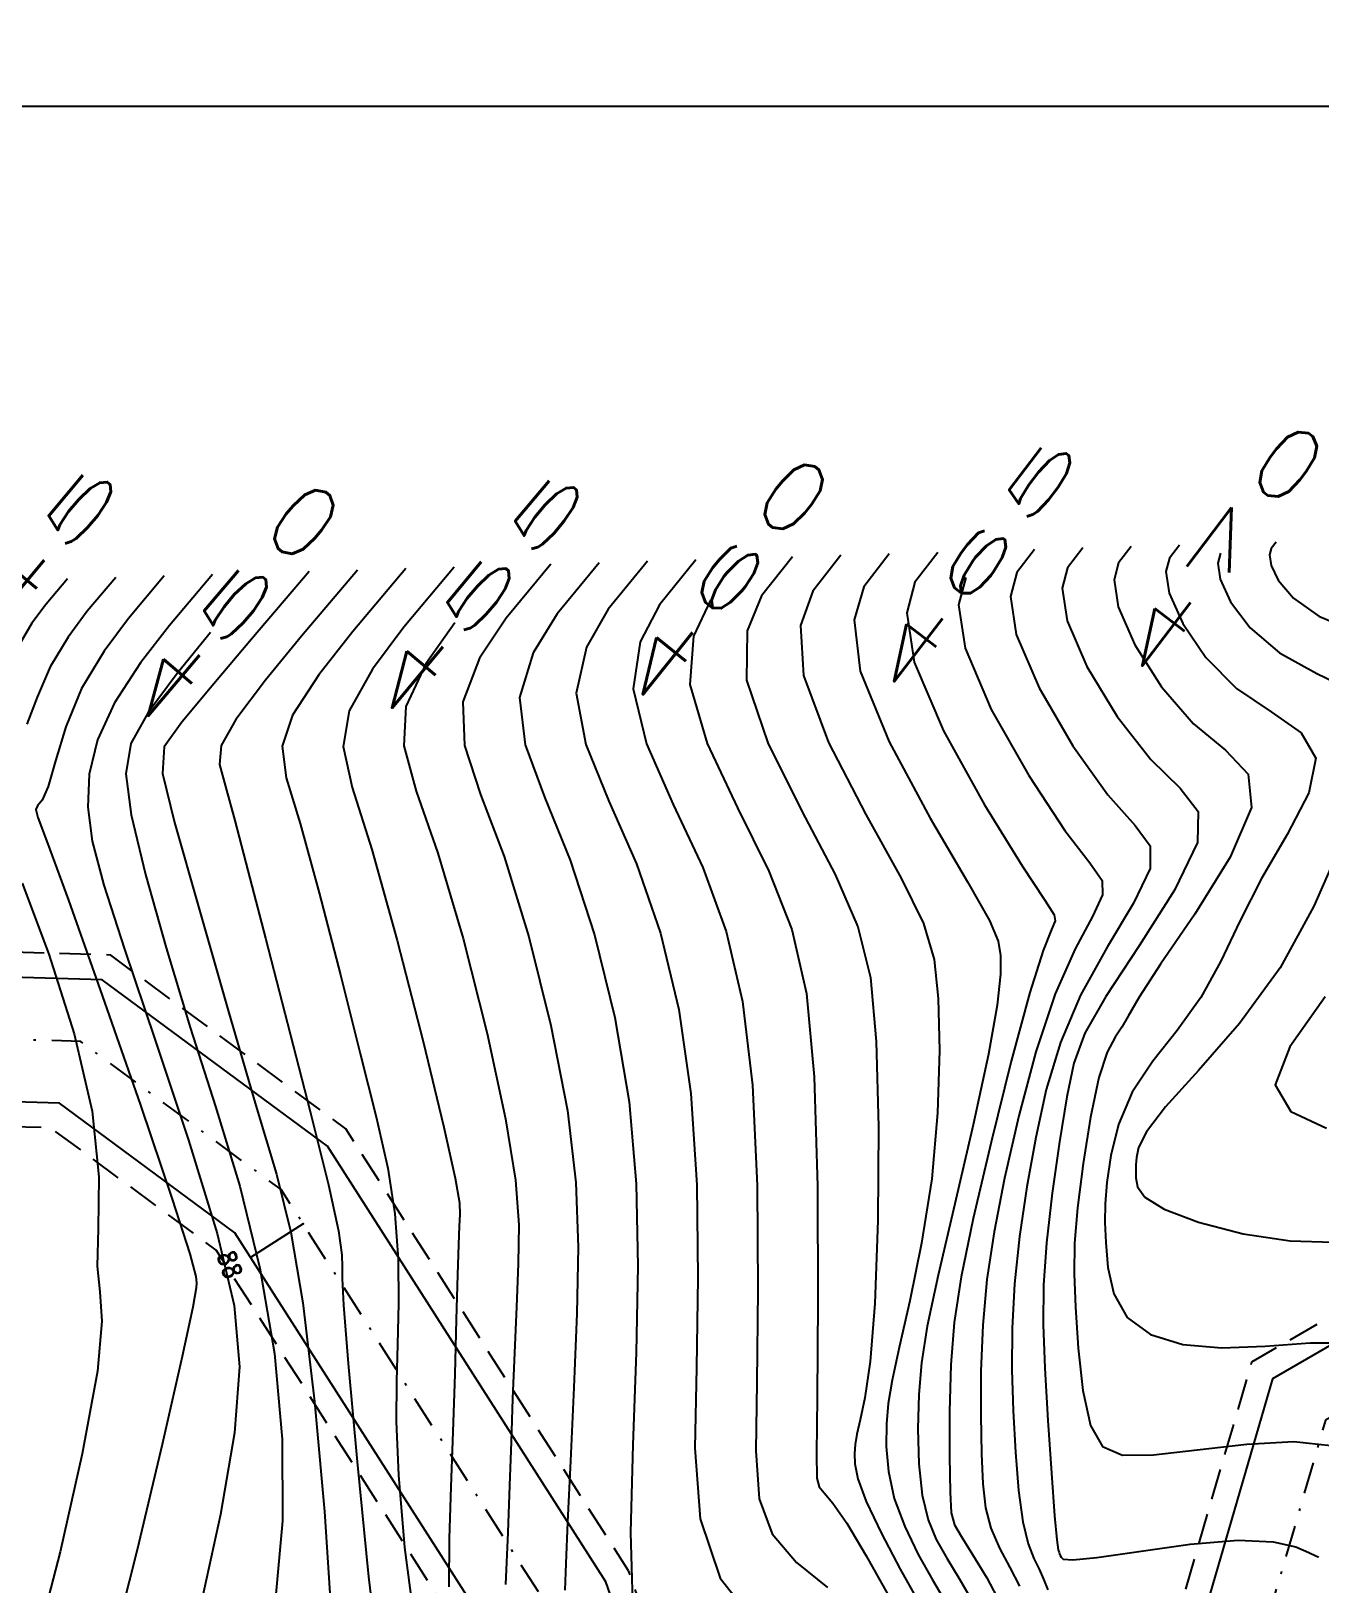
# Model space of a CAD drawing. Header units: millimetres. Extents: x 276147 to 291056, y 9594849 to 9609891.
# Drawn here: x 281569.4 to 281621.1, y 9596109.1 to 9596171.4 of the extents above; entities that cross this region are included whole.
import ezdxf
from ezdxf.enums import TextEntityAlignment as Align

# ---------------------------------------------------------------- set-up
doc = ezdxf.new("R2010")
doc.units = ezdxf.units.MM
doc.header["$LTSCALE"] = 10
for name, pattern in [('CONTINUO', [0]), ('DASHDOTX2', [50.8, 25.4, -12.7, 0, -12.7]), ('HIDDEN', [0.375, 0.25, -0.125])]:
    doc.linetypes.add(name, pattern=pattern)
for name, color, linetype in [('Curvas mestras', 30, 'Continuous'), ('Curvas simples', 9, 'Continuous'), ('Curvas texto', 2, 'Continuous'), ('TG', 7, 'CONTINUO'), ('Top_malha_coord', 8, 'Continuous')]:
    doc.layers.add(name, color=color, linetype=linetype)
doc.styles.add('ROMAND', font='romand', dxfattribs={"height": 0.2})
doc.styles.add('SIMPLEX', font='simplex', dxfattribs={"height": 0.2})

msp = doc.modelspace()

# ---------------------------------------------------------------- linework, layer by layer
at = {"color": 8, "linetype": 'HIDDEN', "ltscale": 0.5, "elevation": 160.1796621240507, "flags": 128}
for points in [[(281705.3257447103, 9596186.097807938), (281671.0420966857, 9596148.442213606), (281618.3708522619, 9596117.96751722), (281612.1522653525, 9596096.604426004), (281614.0101236665, 9596087.174232556), (281610.8053393826, 9596082.23393807), (281604.9222878393, 9596084.156284798), (281599.9496397175, 9596090.860116001), (281593.3803922225, 9596109.605399935), (281582.0417510347, 9596127.327627068), (281572.6046193693, 9596134.304534238), (281559.9765863478, 9596134.674678959), (281544.3286989689, 9596118.564739116), (281540.658778394, 9596097.818736246), (281537.5093358072, 9596080.228775298), (281520.4284557049, 9596075.011032958), (281502.0332003358, 9596069.391784875), (281494.509547525, 9596070.404022079), (281490.7256996009, 9596076.43605404), (281493.2584685785, 9596098.132715838), (281480.0995632795, 9596101.385524807), (281449.2964902226, 9596100.548274204), (281430.0223790895, 9596096.12669182), (281411.9683109509, 9596097.93913607), (281407.5724122446, 9596102.453821631), (281411.4039140878, 9596110.665556196), (281403.1008950184, 9596132.470582576), (281380.8081796909, 9596137.376344452), (281359.9408718039, 9596130.859888002), (281347.0544783977, 9596114.790196389), (281314.7314768742, 9596091.261051774), (281302.0196165714, 9596075.766356803), (281286.4640279276, 9596063.849675173), (281278.3709921193, 9596057.649837077), (281271.9708323478, 9596051.505744739), (281253.7808607005, 9596050.73446907), (281235.6029599643, 9596054.86117104), (281221.8458024181, 9596066.889702521), (281218.7834329222, 9596074.38328282), (281220.4968017068, 9596082.605134564), (281229.7359844254, 9596099.331536198), (281236.8484486804, 9596107.608992774), (281236.979980318, 9596119.127903767), (281235.6370826386, 9596129.28381643), (281234.0505352953, 9596141.282374846), (281212.8134960154, 9596149.146566434), (281092.4168111571, 9596154.564297132), (281072.9977757005, 9596155.438134354), (281065.8047075431, 9596158.14915656), (281063.8059635049, 9596165.040728634), (281066.3762022938, 9596173.094204625), (281071.6566353667, 9596181.153613526), (281081.5611500744, 9596198.655863922), (281101.2580152763, 9596233.462159524), (281110.9768763188, 9596250.636341654), (281122.9105798664, 9596265.854385952), (281139.2392582729, 9596279.071111804), (281144.5124366145, 9596320.34150084), (281144.6678345738, 9596400.540929634), (281142.6738615293, 9596440.915119793), (281132.673374487, 9596479.71147487), (281130.7173237967, 9596498.969147392), (281132.9373055062, 9596519.560689582), (281123.2639871383, 9596537.496452231), (281115.0194181657, 9596617.069980796), (281104.5392557544, 9596635.017106473), (281094.1622148029, 9596652.131000444), (281062.9990502925, 9596703.525525687), (281028.0758804538, 9596751.42602632), (281004.8557222936, 9596889.161327347), (280985.2271627478, 9596924.87591348), (280973.6552831217, 9596941.402191738), (280950.7410745324, 9596974.150890775), (280928.3153482458, 9597006.224941807), (280925.6195852169, 9597024.964569218), (280925.2975179172, 9597044.877213322), (280917.2359068681, 9597124.57081029), (280911.1712139401, 9597184.52373918), (280889.6831715604, 9597262.502901934), (280877.7477164246, 9597278.852490822), (280862.055065255, 9597314.685484517), (280856.3541850812, 9597353.476188295), (280854.639876525, 9597373.434056284), (280854.116042565, 9597382.033457942), (280871.520011573, 9597404.084292108), (280905.668337576, 9597426.436078487), (280910.5490067642, 9597446.52226166), (280951.9025449565, 9597502.510226574), (280957.1189760176, 9597513.160656158), (280912.2559968092, 9597626.929295046), (280886.4466186127, 9597649.84623889), (280803.0956212914, 9597671.772893883), (280795.5081167346, 9597683.569792682), (280779.3586608997, 9597708.67864036)], [(281710.5178374354, 9596181.402838333), (281675.4873313782, 9596142.926929222), (281624.307053171, 9596113.31488082), (281619.3497790786, 9596096.28485452), (281621.4263888606, 9596085.744313402), (281613.7482014651, 9596073.908101201), (281600.6285639192, 9596078.195075762), (281593.6947889923, 9596087.542782567), (281587.0441809219, 9596106.520228112), (281576.8415557245, 9596122.466869175), (281570.2070225818, 9596127.371804645), (281562.8511565771, 9596127.587415023), (281550.8473176515, 9596115.229125477), (281547.550488274, 9596096.592201235), (281543.6457749243, 9596074.783975355), (281522.4734780471, 9596068.316416942), (281502.6155564374, 9596062.250364274), (281490.3236323596, 9596063.904127834), (281483.4874242715, 9596074.802088458), (281485.5904618715, 9596092.817507926), (281479.3410703855, 9596094.362323103), (281450.1828653127, 9596093.569781242), (281430.4670404004, 9596089.0468674), (281408.7319094135, 9596091.228852794), (281399.1852311144, 9596101.033503352), (281403.8083725086, 9596110.941892164), (281397.904403359, 9596126.446638325), (281381.1197991235, 9596130.14027862), (281364.0658912837, 9596124.81467321), (281351.9303354857, 9596109.681297015), (281319.5752295485, 9596086.128782371), (281306.9185099731, 9596070.701299338), (281290.7209629054, 9596058.29283213), (281282.937430859, 9596052.330095816), (281274.9102619792, 9596044.624090252), (281253.1431036982, 9596043.701137766), (281232.327572161, 9596048.426628146), (281215.9921594214, 9596062.709449701), (281211.4940514419, 9596073.71626432), (281213.8592733805, 9596085.066129155), (281223.9570691917, 9596103.346943974), (281229.8780090109, 9596110.237709327), (281229.9747168267, 9596118.706916755), (281228.6974866962, 9596128.366206406), (281227.6639062291, 9596136.182850303), (281211.4073002868, 9596142.202760234), (281092.1021365739, 9596147.57137357), (281071.5708639357, 9596148.495260356), (281060.0576341382, 9596152.834524348), (281056.4892279477, 9596165.13821506), (281059.9978339799, 9596176.131930728), (281065.6766406024, 9596184.799368419), (281075.468991096, 9596202.103413628), (281095.1658562979, 9596236.909709232), (281105.1438604567, 9596254.541822702), (281117.8909552532, 9596270.797116162), (281132.6517374361, 9596282.744758626), (281137.513299567, 9596320.793644417), (281137.6674998371, 9596400.374957068), (281135.7175383865, 9596439.857995542), (281125.76273324, 9596478.477130141), (281123.6791015143, 9596498.990861015), (281125.744705554, 9596518.150466044), (281116.4442590884, 9596535.394869061), (281108.2124486681, 9596614.84525679), (281098.5236189183, 9596631.437236797), (281088.1766027751, 9596648.501613624), (281057.1675960032, 9596699.64190077), (281021.4475676514, 9596748.635369822), (280998.1501936199, 9596886.828693196), (280979.2754088979, 9596921.171769831), (280967.9212277801, 9596937.38714387), (280945.0056382589, 9596970.137815801), (280921.6238898133, 9597003.579202123), (280918.6276817167, 9597024.407376846), (280918.3032270725, 9597044.46762471), (280910.2714493166, 9597123.86630265), (280904.2661006415, 9597183.232579943), (280883.2747300601, 9597259.409342542), (280871.6426774854, 9597275.343320373), (280855.2660766902, 9597312.738061812), (280849.3979144628, 9597352.667008877), (280847.6581155221, 9597372.921634253), (280846.9665996198, 9597384.273748573), (280866.7319753881, 9597409.316485843), (280899.5195873695, 9597430.777616875), (280904.0800883559, 9597449.546161648), (280945.8950794268, 9597506.15888102), (280949.4739875075, 9597513.465966662), (280906.3575799417, 9597622.805450775), (280883.0489782383, 9597643.501877958), (280798.6812780778, 9597665.69599096), (280789.6207265427, 9597679.783153443), (280773.4712707121, 9597704.892001115)]]:
    msp.add_lwpolyline(points, dxfattribs=at)
at = {"linetype": 'Continuous'}
msp.add_point((281580.3206587191, 9596123.523368131, 160.1796621240507), dxfattribs=at)
msp.add_point((281580.3206587191, 9596123.523368131, 160.1796621240507), dxfattribs=at)
at = {"layer": 'Curvas mestras', "linetype": 'CONTINUO'}
for points in [[(281617.1228261319, 9596150.425009063, 15.22281263411017), (281617.0174966365, 9596150.023923138, 15.23384142542233), (281617.1117753809, 9596149.382489353, 15.25675299586467), (281617.530598757, 9596148.474348972, 15.29491901214666), (281618.315905287, 9596147.432508534, 15.34482285674628), (281619.4888847765, 9596146.429816151, 15.40122584838858), (281620.9964442911, 9596145.59437258, 15.4588645049694), (281622.4883639623, 9596144.875301123, 15.51237583146167)], [(281606.9108036248, 9596149.45690214, 10.04585404022097), (281606.6232424964, 9596148.361895813, 10.07596377554316), (281606.8806324977, 9596146.610713739, 10.13851476714217), (281607.9320893142, 9596144.159514977, 10.2399442767815), (281609.4322404928, 9596141.512010524, 10.35681340363547), (281610.8870873003, 9596139.3087989, 10.45821413709518), (281611.8900515948, 9596138.003567597, 10.52111817270958), (281612.3842296236, 9596137.302363155, 10.55401577023758), (281612.4001352283, 9596136.724321133, 10.57327683494398), (281611.9909589029, 9596135.856248856, 10.59350894615957), (281611.3005877557, 9596134.555644786, 10.62227004740589), (281610.4955875516, 9596132.74768116, 10.6653557308924), (281609.7205047597, 9596130.425250035, 10.72590048125448), (281609.0318196638, 9596127.852122689, 10.79639457355688), (281608.4639932549, 9596125.359790236, 10.86666717552319), (281608.0424988685, 9596123.197413836, 10.929064899075), (281607.7568402303, 9596121.284835923, 10.98600371906966), (281607.5875304093, 9596119.45956799, 11.04241702703041), (281607.5134491922, 9596117.611478323, 11.10148975652149), (281607.506944195, 9596115.839852339, 11.15941335444549), (281607.5387327537, 9596114.296333233, 11.21063083716177), (281607.5923802574, 9596113.08663015, 11.25134833422229), (281607.7028503373, 9596112.132724043, 11.28482428685268), (281607.9179606781, 9596111.3106618, 11.31608036996067), (281608.2633144645, 9596110.518330954, 11.34897664116897), (281608.6756708293, 9596109.74096559, 11.38272749210918), (281609.0695773991, 9596108.985637449, 11.41538585487029)], [(281596.6687847519, 9596148.537835393, 4.866686320604884), (281595.9890204509, 9596147.092194965, 4.900413016355316), (281595.8395978137, 9596145.163042113, 4.960629722543274), (281596.5325490093, 9596142.794263393, 5.052161929346369), (281597.7487622999, 9596140.209350348, 5.161280356729065), (281599.011344477, 9596137.67669753, 5.26961706529579), (281599.9367759706, 9596135.329225015, 5.365117803772165), (281600.5150578023, 9596132.757969983, 5.460983105036149), (281600.8295636395, 9596129.41849718, 5.576727103881666), (281600.960647355, 9596125.0335737, 5.723047398295876), (281600.9765556663, 9596120.39477722, 5.87537484072115), (281600.942510493, 9596116.560886785, 6.000323678457391), (281600.9176215589, 9596114.312862081, 6.073489291218294), (281600.9365397635, 9596113.320373327, 6.106391779586886), (281601.0278038046, 9596112.975270355, 6.119532409039977), (281601.2240859567, 9596112.735028027, 6.131344963654101), (281601.5745988007, 9596112.319623223, 6.151993356095375), (281602.1326914959, 9596111.514657862, 6.18957407769949), (281602.9126745408, 9596110.205210276, 6.248140244078485), (281603.7727297811, 9596108.674256507, 6.315572252762166)], [(281586.413910583, 9596147.639787015, -0.3134281989445924), (281585.251956019, 9596145.990635036, -0.2827119450925863), (281584.4514670713, 9596144.28284334, -0.2428182251428268), (281584.361137048, 9596142.693117986, -0.1925379732533372), (281584.8653653666, 9596140.88576438, -0.123191375427723), (281585.732481219, 9596138.396988256, -0.02423088144544749), (281586.7402692133, 9596134.96803997, 0.1083617827712828), (281587.70432861, 9596131.160345377, 0.2524877447608844), (281588.4497130833, 9596127.740374964, 0.3795188360704742), (281588.8508622934, 9596125.26877219, 0.4685629599003107), (281588.9797588236, 9596123.482863447, 0.529672581094502), (281588.9577672404, 9596121.914147114, 0.5806361884201579), (281588.8887805002, 9596120.193752699, 0.63562675359168), (281588.8067991334, 9596118.351340268, 0.6943548621816547), (281588.7283500574, 9596116.51619902, 0.7529156080304915), (281588.664623733, 9596114.772904, 0.8087621954360031), (281588.6054717797, 9596113.027164608, 0.8647807062111497), (281588.5354103501, 9596111.139971074, 0.9252155166791738), (281588.4452338287, 9596109.053375805, 0.9917807141641788)], [(281576.6092805074, 9596147.24960031, -5.501146758990615), (281575.2715433125, 9596145.604814192, -5.474102156495519), (281574.1034036515, 9596144.037655817, -5.446196897097593), (281573.4125209582, 9596142.79752131, -5.419427583660337), (281573.2090157043, 9596141.577465612, -5.38353281953863), (281573.4286261111, 9596139.931455817, -5.32518657607983), (281574.0002325411, 9596137.540414765, -5.235360681803712), (281574.8252819058, 9596134.593084164, -5.122218302244107), (281575.7983642543, 9596131.405160442, -4.998220406673198), (281576.8155658509, 9596128.22539628, -4.873604259130332), (281577.7789448056, 9596125.034762304, -4.749712333400112), (281578.5920534477, 9596121.747287398, -4.625663503390086), (281579.1708075359, 9596118.320164638, -4.501742906137594), (281579.4805655425, 9596114.883248841, -4.382901116824002), (281579.4990513757, 9596111.60956203, -4.275255031676835), (281579.2325176032, 9596108.66629441, -4.184157773237928)], [(281621.9491534292, 9596138.707184568, 15.70367413721718), (281620.872239018, 9596136.264115749, 15.76211320687759), (281619.5204681166, 9596133.78875975, 15.81609293693649), (281617.8884339681, 9596131.554118859, 15.85655881863528), (281616.2424010787, 9596129.67217713, 15.88518614354282), (281614.9165522718, 9596128.214665044, 15.90633263081278), (281614.1544158334, 9596127.219229525, 15.92365311793716), (281613.8369049052, 9596126.587186266, 15.93799087839179), (281613.7542761044, 9596126.185773393, 15.94948606766729), (281613.7308413842, 9596125.894270418, 15.95856787122057), (281613.7271370991, 9596125.640149346, 15.96682077259499), (281613.7377549525, 9596125.362928556, 15.97611812214339), (281613.7967502769, 9596125.01390187, 15.98873957855128), (281614.09603295, 9596124.591472855, 16.00858977364581), (281614.8669744887, 9596124.105823524, 16.03997950911028), (281616.2518596019, 9596123.584406266, 16.08486536462769), (281618.0366047911, 9596123.123764047, 16.13578631441081), (281619.9180387509, 9596122.837710222, 16.18292709006667), (281621.6546870059, 9596122.78665804, 16.2194607606248)]]:
    msp.add_polyline3d(points, dxfattribs=at)
at = {"layer": 'Curvas simples', "linetype": 'CONTINUO'}
for points in [[(281603.842027682, 9596150.40040584, 7.951858969670411), (281602.8217094551, 9596149.076665219, 7.97475501007608), (281602.4312597116, 9596147.753131723, 8.010287979126161), (281602.6724764582, 9596145.69116078, 8.082698514892002), (281603.8353959854, 9596142.854950434, 8.198981873490595), (281605.4788012608, 9596139.803502131, 8.331963405569297), (281606.9786614316, 9596137.244522894, 8.445925819836305), (281607.8561468798, 9596135.689053947, 8.514511049873875), (281608.2132259492, 9596134.861485226, 8.54879739470519), (281608.2970662272, 9596134.28954486, 8.569222207097084), (281608.2972641614, 9596133.535759067, 8.593926886885583), (281608.1731206701, 9596132.301859481, 8.631868374100549), (281607.8263645341, 9596130.324376829, 8.689707603221507), (281607.2080995963, 9596127.494249472, 8.77003687960999), (281606.4669369332, 9596124.32004225, 8.859174266082363), (281605.8008646799, 9596121.464726629, 8.93936926938801), (281605.3629586195, 9596119.414878696, 8.99775012143391), (281605.1266411444, 9596117.951500034, 9.040959644512895), (281605.0204262933, 9596116.679195847, 9.080519498998484), (281604.9873933423, 9596115.298034897, 9.125115489211993), (281605.0288925524, 9596113.889953157, 9.172089770352159), (281605.1608454244, 9596112.632351149, 9.215948729982784), (281605.3951439167, 9596111.649861354, 9.252847017228817), (281605.7275738203, 9596110.856047004, 9.285532472629313), (281606.1498953915, 9596110.111707272, 9.318401148342303), (281606.6469561061, 9596109.297677245, 9.35505377842091), (281607.1759583735, 9596108.374962619, 9.395909061047405)], [(281605.7816984033, 9596150.459472403, 8.98959766267538), (281604.8683989235, 9596149.263280954, 9.010462310837823), (281604.5443916674, 9596148.029489947, 9.04438825862917), (281604.834403322, 9596146.056358619, 9.114867109371971), (281606.0123874253, 9596143.296548173, 9.228949329673497), (281607.6555073353, 9596140.327911127, 9.3592115024544), (281609.1667276038, 9596137.884595048, 9.46961180391699), (281610.0807243796, 9596136.501797572, 9.5332716984299), (281610.4590151472, 9596135.918902569, 9.559966157513884), (281610.4948269812, 9596135.676341964, 9.568633465477888), (281610.3442742893, 9596135.329482026, 9.57697754112047), (281610.0150278275, 9596134.49343142, 9.597764817156985), (281609.4776456844, 9596132.798233148, 9.642527360326795), (281608.7356032577, 9596130.054413563, 9.717543771406383), (281607.9240321865, 9596126.794436386, 9.808078393255983), (281607.2109824106, 9596123.731246669, 9.89414218822239), (281606.726112571, 9596121.39299062, 9.961031116286506), (281606.4455211068, 9596119.568619087, 10.01518122919109), (281606.3069181464, 9596117.862279082, 10.0683138005875), (281606.2540332029, 9596115.999008924, 10.12830946260101), (281606.2546733265, 9596114.187405292, 10.18768651099847), (281606.2826699385, 9596112.756950175, 10.23512289699607), (281606.3286012622, 9596111.92382495, 10.26334547283798), (281606.4500507169, 9596111.451004494, 10.28127718912182), (281606.7213515228, 9596110.988164049, 10.30188992459765), (281607.1843119309, 9596110.263488568, 10.33492999201147), (281607.7506363668, 9596109.319227772, 10.37724050777939), (281608.2995052837, 9596108.276142059, 10.4224390092746)], [(281609.6610408464, 9596150.577605538, 11.06507506859228), (281608.9532083253, 9596149.650523322, 11.08124576960429), (281608.7020933254, 9596148.694301678, 11.10753929245718), (281608.9268606746, 9596147.165068863, 11.16216240483067), (281609.8517912027, 9596145.022481775, 11.25093922383115), (281611.2089736516, 9596142.69610993, 11.35441530481651), (281612.6074469941, 9596140.73300175, 11.44681650304437), (281613.6993788098, 9596139.505337613, 11.50896464710559), (281614.3094440995, 9596138.685823744, 11.54806538296137), (281614.3054444751, 9596137.7723003, 11.57792022443348), (281613.6376435143, 9596136.383014686, 11.61004038385317), (281612.5861486843, 9596134.617858153, 11.6467752977365), (281611.5135294212, 9596132.697130172, 11.68818406874519), (281610.7054062608, 9596130.796086501, 11.73425719104449), (281610.1396061421, 9596128.909808997, 11.78471073377617), (281609.7170041002, 9596126.98833381, 11.83919216282408), (281609.3588577396, 9596125.003791058, 11.89703410087131), (281609.0679379451, 9596123.016687775, 11.95630942235908), (281608.8673931743, 9596121.109625978, 12.01477602552359), (281608.7719448047, 9596119.340068255, 12.0708464368104), (281608.762589903, 9596117.664920539, 12.12555134346218), (281608.8118974691, 9596116.01595532, 12.1805758449805), (281608.8982395312, 9596114.362671217, 12.23648528647348), (281609.0232102791, 9596112.825496238, 12.2893653795214), (281609.1942109371, 9596111.562588489, 12.33418203113567), (281609.411320469, 9596110.682598824, 12.36737646130817), (281609.6453387555, 9596110.096135007, 12.39129180103507), (281609.8597464123, 9596109.664296556, 12.40974658719239), (281610.0323398696, 9596109.263873547, 12.4263325642419), (281610.1981917709, 9596108.834401371, 12.44373512242197)], [(281611.6007125679, 9596150.636672106, 12.1028137817371), (281610.9956130265, 9596149.844144506, 12.11663749898756), (281610.7809441522, 9596149.026706545, 12.13911484202578), (281610.9730898513, 9596147.719423987, 12.18581006271739), (281611.7714930911, 9596145.885448575, 12.26193417088101), (281612.9857068098, 9596143.88020933, 12.35201720599758), (281614.3278066901, 9596142.1572056, 12.43541883622268), (281615.5087060247, 9596141.007107636, 12.49681112138529), (281616.2346575776, 9596140.069285326, 12.5421149428326), (281616.2107527225, 9596138.820279473, 12.58256359372496), (281615.2843281274, 9596136.909781517, 12.62657178877589), (281613.871708613, 9596134.680071523, 12.67128052792717), (281612.5314712886, 9596132.646578187, 12.71101243919429), (281611.6903087617, 9596131.166922966, 12.74261392097429), (281611.2473926198, 9596129.967495302, 12.77302689399539), (281610.9700159448, 9596128.616877379, 12.81171717026481), (281610.6752166104, 9596126.810168276, 12.8650033026093), (281610.3790346632, 9596124.74854063, 12.92661507291228), (281610.1472559391, 9596122.759683968, 12.98713502378411), (281610.0304404156, 9596121.068657191, 13.04020314981202), (281610.0182356107, 9596119.489988735, 13.09168933259528), (281610.0850621822, 9596117.73557641, 13.1505208854538), (281610.2040988026, 9596115.638711281, 13.22162227149559), (281610.3435712206, 9596113.518268429, 13.29390649244627), (281610.4704611964, 9596111.814515185, 13.35228369236899), (281610.5593264719, 9596110.846865695, 13.38577631416007), (281610.6150066814, 9596110.451304426, 13.39985610984465), (281610.6499154278, 9596110.34295666, 13.40410728686001), (281610.6756208792, 9596110.283319343, 13.40657753471487), (281610.7003224193, 9596110.219356019, 13.40916938879269), (281610.731374985, 9596110.144396897, 13.41224905042648), (281610.8217723727, 9596110.064600702, 13.41667848054519), (281611.2070577737, 9596110.037425185, 13.42530304889399), (281612.1684112326, 9596110.133153617, 13.44146394278832), (281613.8579818766, 9596110.384112213, 13.46715604592788), (281615.9117951874, 9596110.670805037, 13.49898883348541), (281617.8368417361, 9596110.835781109, 13.53222533126566), (281619.2426850585, 9596110.770137262, 13.56259671479665), (281620.1491605741, 9596110.55917063, 13.58770606146166), (281620.6786736777, 9596110.336730177, 13.60562440686365), (281620.9473719773, 9596110.207557922, 13.61525097230648), (281621.0463669273, 9596110.159967093, 13.61879765309595), (281621.0605082073, 9596110.153168973, 13.61930428582451)], [(281613.5403832897, 9596150.695738673, 13.1405524746838), (281613.0380177296, 9596150.037766691, 13.15202919554167), (281612.859794981, 9596149.359112406, 13.17069035893982), (281613.0193180278, 9596148.27377911, 13.20945770034766), (281613.6911949798, 9596146.748415373, 13.27292911793077), (281614.7624389705, 9596145.064309733, 13.34961905438431), (281616.0481663862, 9596143.581409447, 13.42402116940096), (281617.3276792354, 9596142.522107389, 13.48441770187091), (281618.2370440149, 9596141.558581797, 13.53424555113048), (281618.3765158396, 9596140.225455495, 13.5807302886129), (281617.5144949442, 9596138.227081314, 13.62891090099907), (281616.0919540598, 9596135.946740013, 13.67507961314146), (281614.718011028, 9596133.937438365, 13.71334219604938), (281613.8606023671, 9596132.616758531, 13.73940811629606), (281613.4229342615, 9596131.860563353, 13.75540220967699), (281613.1670345661, 9596131.409288095, 13.76505316558499), (281612.8972655433, 9596131.007165877, 13.77281502503638), (281612.5873370607, 9596130.413608326, 13.7860438591193), (281612.2532944019, 9596129.39182796, 13.81282101213895), (281611.915725137, 9596127.80779177, 13.85795185974308), (281611.6133860237, 9596125.938501751, 13.91313734758617), (281611.3895761097, 9596124.163715385, 13.96680241983589), (281611.2760086242, 9596122.751049504, 14.01081417434361), (281611.2580584799, 9596121.519541305, 14.05080897934707), (281611.3095147599, 9596120.176083326, 14.09586548697868), (281611.4150687809, 9596118.534692613, 14.151770848464), (281611.6030067358, 9596116.837866144, 14.21114651716516), (281611.9125190479, 9596115.435224408, 14.26332251812298), (281612.4003919692, 9596114.593545575, 14.30069673629217), (281613.1938160633, 9596114.248235544, 14.3279390172425), (281614.4375827227, 9596114.251857888, 14.35278716721538), (281616.1933635577, 9596114.453378696, 14.38142836632647), (281618.1903560419, 9596114.687370088, 14.413847522726), (281620.074640869, 9596114.784807678, 14.44847894626182), (281621.5585030414, 9596114.630805995, 14.48331183367148)], [(281615.4800550108, 9596150.754805233, 14.17829118771218), (281615.0804214313, 9596150.231387882, 14.18742090478506), (281614.9386458095, 9596149.69151827, 14.20226587585378), (281615.0655462042, 9596148.828134231, 14.2331053380363), (281615.6108968683, 9596147.611382172, 14.28392406509701), (281616.5391721284, 9596146.24840913, 14.34722095556529), (281617.7685250802, 9596145.005612303, 14.41262351515209), (281619.1620617633, 9596144.058239985, 14.47164110336189), (281620.3627039875, 9596143.216940962, 14.5233107076233), (281620.9583295136, 9596142.201218115, 14.56855113149828), (281620.6767191956, 9596140.807183484, 14.60857913966498), (281619.805268308, 9596139.137407659, 14.64580266239096), (281618.7712742219, 9596137.371072367, 14.6829275054948), (281617.9048773971, 9596135.661971053, 14.72154113304308), (281617.1475866413, 9596134.062340057, 14.75875769186266), (281616.3437508423, 9596132.59902442, 14.79057302486359), (281615.3928502557, 9596131.280642368, 14.81468693187668), (281614.41486857, 9596130.04289273, 14.83561499129016), (281613.5849228367, 9596128.803246498, 14.85957681140599), (281613.0350709852, 9596127.513510648, 14.89080249888099), (281612.7251454644, 9596126.26284401, 14.92556411298901), (281612.5719256067, 9596125.174744386, 14.95814423371081), (281612.5034245051, 9596124.32266046, 14.98469099638487), (281612.4925972893, 9596123.579845324, 15.00881486587198), (281612.5236348569, 9596122.769505948, 15.03599180453202), (281612.6059090289, 9596121.774297243, 15.07025520349589), (281612.8495203418, 9596120.714669, 15.1098681717736), (281613.3897472684, 9596119.770523967, 15.15165102362838), (281614.3261257868, 9596119.08897642, 15.19278103413268), (281615.6152099272, 9596118.685999798, 15.23186265569851), (281617.1778102367, 9596118.544784052, 15.26785711865841), (281618.9240247818, 9596118.620018367, 15.30044455340567), (281620.7211117124, 9596118.75238974, 15.33218086252199), (281622.4256217011, 9596118.754086362, 15.36634088450549)], [(281619.3593974564, 9596150.872939369, 16.25376856103279), (281619.1652308331, 9596150.618630249, 16.25820436343517), (281619.0963474655, 9596150.356329005, 16.26541694227808), (281619.1580035576, 9596149.936844477, 16.2804006335532), (281619.4450984028, 9596149.33890566, 16.30575743268446), (281620.0510235113, 9596148.629331028, 16.341172475924), (281621.0687929395, 9596147.896957938, 16.3856017887334), (281622.5559284835, 9596147.273248594, 16.43589217242288)], [(281584.4453154613, 9596149.809738174, -2.425527995070695), (281582.3119611152, 9596147.280567462, -2.385473996077508), (281580.9571298457, 9596145.550010864, -2.355961931196845), (281579.8962149724, 9596143.930763228, -2.324197380596587), (281579.4843579942, 9596142.685722763, -2.291666259200099), (281579.6462908454, 9596141.420838298, -2.246966856150209), (281580.1991460699, 9596139.577821076, -2.175475485881634), (281580.9689824256, 9596136.796879346, -2.068893803658682), (281581.8175535308, 9596133.512209387, -1.944225030045828), (281582.6155412177, 9596130.356503515, -1.824797653444421), (281583.2557518467, 9596127.81185128, -1.728560962973035), (281583.7194929012, 9596125.757932343, -1.651947422677495), (281584.0101993914, 9596123.923823602, -1.586010237017405), (281584.1399869219, 9596122.099917656, -1.523637604925625), (281584.1557014639, 9596120.321867786, -1.465057477846614), (281584.1128715832, 9596118.68664396, -1.41233279465493), (281584.0656937397, 9596117.21105919, -1.364926581529716), (281584.0630319909, 9596115.591307646, -1.311902589307039), (281584.1524212934, 9596113.443428548, -1.23972466119119), (281584.3849580738, 9596110.543106884, -1.140016560003033), (281584.8259976568, 9596107.304618653, -1.02504172591992)], [(281586.3849871828, 9596149.86880474, -1.387789281984112), (281584.3629353478, 9596147.460176738, -1.349451091224608), (281583.1045429312, 9596145.77032245, -1.319336921759202), (281582.1738415229, 9596144.106803782, -1.283507809185181), (281581.9268540548, 9596142.672888307, -1.241477946310994), (281582.288685379, 9596141.02104679, -1.180085720869528), (281583.0767085684, 9596138.541046804, -1.083000484006817), (281584.1009676604, 9596134.89580236, -0.94298940591068), (281585.1421825712, 9596130.840820258, -0.7892113248494184), (281585.9737431722, 9596127.40475072, -0.65992282007619), (281586.4306300803, 9596125.349754864, -0.5834115777656166), (281586.5941948405, 9596124.372021317, -0.5480890266740062), (281586.6073757351, 9596123.901246587, -0.5323976843760079), (281586.588971164, 9596123.428424992, -0.5172733020413318), (281586.5611900083, 9596122.689746121, -0.4936252993906862), (281586.5221002611, 9596121.482694358, -0.4548562518580468), (281586.4701510746, 9596119.684424922, -0.3969718056873432), (281586.4053362185, 9596117.490769234, -0.3263892601503358), (281586.3280336171, 9596115.177226543, -0.2521288270040145), (281586.2440459373, 9596112.970882827, -0.1815153764005117), (281586.1808688339, 9596110.905172065, -0.1150925655643107), (281586.1714237038, 9596108.965113966, -0.05170865702942251)], [(281590.264329628, 9596149.98693887, 0.6876880913364687), (281588.4648858161, 9596147.819396293, 0.7225947261063936), (281587.3993691042, 9596146.21094662, 0.7539130642867917), (281586.729093619, 9596144.458882894, 0.7978713789229914), (281586.7954190396, 9596142.713346671, 0.8564020122026079), (281587.4420443544, 9596140.750481976, 0.9337029498160803), (281588.3882538722, 9596138.252930714, 1.034538688228565), (281589.3795707641, 9596135.040276578, 1.159713004049593), (281590.2664736494, 9596131.479870502, 1.294186794114978), (281590.925682994, 9596128.07599921, 1.41896049210078), (281591.2710955091, 9596125.187790515, 1.520537485051676), (281591.3653228095, 9596122.59370658, 1.607434156150305), (281591.3081577477, 9596119.927048642, 1.69367000836391), (281591.1885898359, 9596116.959080402, 1.788526809108191), (281591.0524082585, 9596114.012934417, 1.882335023695788), (281590.9345988537, 9596111.549703684, 1.960687447662565), (281590.8607521154, 9596109.894774472, 2.013435234755462), (281590.8188561326, 9596108.830693077, 2.04746297429989)], [(281592.2040003497, 9596150.046005439, 1.725426784283172), (281590.5158600515, 9596147.999006568, 1.758617598362889), (281589.546782192, 9596146.431259206, 1.790538041011558), (281589.0067191672, 9596144.634922449, 1.838560962965374), (281589.2297010332, 9596142.73357635, 1.905341965120499), (281590.0187243394, 9596140.61519857, 1.990597327970562), (281591.0440265223, 9596138.108872162, 2.093308290731812), (281592.018872317, 9596135.112514187, 2.211064192673405), (281592.8286196856, 9596131.79939462, 2.335885896379807), (281593.401652905, 9596128.411623452, 2.458402148189151), (281593.6921116308, 9596125.122236283, 2.572022185926073), (281593.7571580586, 9596121.827976264, 2.681277069470099), (281593.6797117732, 9596118.35651617, 2.793478259907289), (281593.5468429179, 9596114.654193435, 2.912132028115195), (281593.4622318911, 9596111.14201811, 3.025523588326479), (281593.5337106526, 9596108.359665923, 3.118132952341995)], [(281594.1436720713, 9596150.105072007, 2.763165497369783), (281592.5668352841, 9596148.178615844, 2.794640523355667), (281591.6941942776, 9596146.651570793, 2.827163030309293), (281591.2843457157, 9596144.810962005, 2.879250567089485), (281591.6639840243, 9596142.75380503, 2.954281970832653), (281592.595403327, 9596140.47991616, 3.047491653272573), (281593.6997991732, 9596137.964813618, 3.152077893176795), (281594.6581738674, 9596135.184750795, 3.262415414068073), (281595.3907657246, 9596132.118919743, 3.377584965873666), (281595.8776238154, 9596128.747247696, 3.497843824417487), (281596.1149565381, 9596125.092681758, 3.622363927573588), (281596.163623595, 9596121.350243585, 3.745976308975088), (281596.1006440126, 9596117.757972708, 3.862426730312563), (281596.0414640728, 9596114.518804885, 3.967382637001293), (281596.255226049, 9596111.695246756, 4.064198406503664), (281597.0495004599, 9596109.314697165, 4.158150251055787), (281598.5674512106, 9596107.391506022, 4.251641752521664)], [(281596.083342793, 9596150.164138572, 3.80090419037478), (281594.6178095193, 9596148.358226119, 3.830663395554012), (281593.8416073652, 9596146.871883377, 3.863788007034174), (281593.5619722652, 9596144.987002555, 3.919940138500891), (281594.0982660156, 9596142.774033712, 4.003221956404985), (281595.1720833149, 9596140.344633758, 4.104385998714463), (281596.355571824, 9596137.820755076, 4.210847495563485), (281597.2974744205, 9596135.256988406, 4.313766582493884), (281597.9529117638, 9596132.438444866, 4.419284035483997), (281598.3535937286, 9596129.082872938, 4.537285447851474), (281598.5378024456, 9596125.06312723, 4.672705689361067), (281598.5700891294, 9596120.8725099, 4.810675581134603), (281598.5215772538, 9596117.159430247, 4.931375188086889), (281598.4831517584, 9596114.413765028, 5.020576189479101), (281598.6247554362, 9596112.491256893, 5.086417096000815), (281599.1360975466, 9596111.089116948, 5.142628100616548), (281600.1238662727, 9596109.942765316, 5.200020799853093), (281601.3626805207, 9596108.94047016, 5.257732313973577)], [(281599.9626852359, 9596150.282271702, 5.876381596349773), (281598.7197599873, 9596148.71744567, 5.902709212884957), (281598.1364335384, 9596147.312507551, 5.937037993021988), (281598.1172243619, 9596145.339081666, 6.001319326725479), (281598.9668310009, 9596142.814492073, 6.10110191497688), (281600.3254422877, 9596140.074067941, 6.218174702054483), (281601.667116128, 9596137.532638986, 6.328386647600894), (281602.5764893059, 9596135.441617483, 6.415161429005394), (281603.0804941087, 9596133.398737028, 6.492221488125779), (281603.3166427024, 9596130.838313786, 6.580864005055986), (281603.4025948754, 9596127.414400896, 6.694787119489405), (281603.3766149021, 9596123.660000464, 6.817293057250481), (281603.2571206809, 9596120.327852588, 6.924085091540775), (281603.0678869562, 9596117.995267035, 6.99672267921008), (281602.854127877, 9596116.537838314, 7.040190057221054), (281602.6664144428, 9596115.65573162, 7.065327613704966), (281602.5435485999, 9596115.080595091, 7.081707828826893), (281602.4772440851, 9596114.670006702, 7.093831376088474), (281602.4474425876, 9596114.313029386, 7.104930895645793), (281602.4541136188, 9596113.89608584, 7.118727574739296), (281602.5773310045, 9596113.295048885, 7.140896289001375), (281602.9171963971, 9596112.383153105, 7.17760039595629), (281603.528228226, 9596111.101934172, 7.231850085521302), (281604.2826210296, 9596109.666133033, 7.294043026896901), (281605.0069841297, 9596108.35879373, 7.351423615854912)], [(281601.9023569574, 9596150.341338273, 6.914120309436413), (281600.7707342204, 9596148.897054948, 6.938732117795979), (281600.2838466241, 9596147.532819135, 6.973663002517696), (281600.3948499103, 9596145.515121225, 7.042008910709683), (281601.4011129922, 9596142.834720759, 7.15004190049109), (281602.902121273, 9596139.938784536, 7.275069060127464), (281604.3228887786, 9596137.388580438, 7.38715625010397), (281605.2163180929, 9596135.565335717, 7.464836239381412), (281605.646860029, 9596134.13011113, 7.520509441357291), (281605.806854966, 9596132.563929822, 7.57504309990648), (281605.8499295182, 9596130.47507998, 7.64435700318748), (281605.7748682861, 9596127.980929973, 7.724580725745483), (281605.5417421086, 9596125.32611521, 7.806896320983981), (281605.1379927777, 9596122.744758755, 7.883379753012889), (281604.6605319054, 9596120.428940281, 7.949682151639962), (281604.2336400611, 9596118.560229123, 8.002348451616399), (281603.9532531101, 9596117.247736895, 8.039728965118655), (281603.8019431148, 9596116.310753372, 8.067395520370667), (281603.7339344405, 9596115.496112617, 8.092725197351285), (281603.7207534799, 9596114.597059872, 8.121921548302907), (281603.8031117785, 9596113.592501016, 8.156493029764079), (281604.039020911, 9596112.50775213, 8.196774562969495), (281604.4616865715, 9596111.375897763, 8.242348561386791), (281605.005097926, 9596110.261090517, 8.289787743447562), (281605.5784402605, 9596109.235250501, 8.33491239222667), (281606.109600281, 9596108.331865922, 8.375177564713823)], [(281570.8676174077, 9596149.396271208, -9.689698873346515), (281570.0210698451, 9596148.38671399, -9.673610067544843), (281569.4455943758, 9596147.613864133, -9.659836506438694), (281568.9145550228, 9596146.728934512, -9.641498226349114)], [(281572.8072891295, 9596149.455337774, -8.651960160259904), (281571.6668009557, 9596148.095240379, -8.630284990500911), (281570.8915071696, 9596147.0540394, -8.61172893605223), (281570.1760794442, 9596145.861842513, -8.587023190714206), (281569.659268089, 9596144.647443939, -8.557602979559704), (281569.2445778168, 9596143.568019792, -8.530555791538518)], [(281574.746959851, 9596149.514404343, -7.614221467313115), (281573.3125320665, 9596147.803766772, -7.586959913515329), (281572.3374199636, 9596146.494214661, -7.563621365607503), (281571.4376038656, 9596144.99475052, -7.532548155195826), (281570.8033222602, 9596143.465174532, -7.495157985682908), (281570.391848232, 9596142.092234729, -7.45842806054543), (281570.1022102636, 9596141.06941634, -7.430725531853113), (281569.8571578654, 9596140.520376068, -7.417653183129431), (281569.6743057001, 9596140.28947645, -7.41375736184682), (281569.5949884545, 9596140.151250467, -7.410820034067427), (281569.6796225373, 9596139.82356533, -7.398383254211211), (281570.0649702045, 9596138.797608078, -7.357028490016518), (281570.9068764307, 9596136.507897984, -7.265097211839418), (281572.2628201166, 9596132.689373067, -7.112749831485843), (281573.7968218658, 9596128.278644376, -6.937422341518413), (281575.0745332235, 9596124.512747731, -6.788369933052735), (281575.7736356325, 9596122.321266, -6.70252407088671), (281576.0199111943, 9596121.404000258, -6.667522679400037), (281576.0511709246, 9596121.153305635, -6.658680205957836), (281576.0399314504, 9596120.95706631, -6.652475282051938), (281575.897539863, 9596120.185293581, -6.630043472946028), (281575.470046878, 9596118.203532802, -6.573684732106329), (281574.6688835822, 9596114.67312856, -6.474079600328423), (281573.6669815938, 9596110.438638425, -6.355431915868849), (281572.7026499099, 9596106.640422218, -6.25032626322033)], [(281576.6866315749, 9596149.573471908, -6.576482786997502), (281574.9603098215, 9596147.523438776, -6.543958982187633), (281573.7997129097, 9596146.0235548, -6.518106818865334), (281572.7544096763, 9596144.428589985, -6.486824607211418), (281572.0717206382, 9596142.940032383, -6.45175027436602), (281571.7415080381, 9596141.560112838, -6.413160423250218), (281571.6892715472, 9596140.241246868, -6.37099125285431), (281571.8667277432, 9596138.87516738, -6.322664194358822), (281572.3304708487, 9596137.11088776, -6.255541765389836), (281573.1633129878, 9596134.53673678, -6.154471630372939), (281574.3801819327, 9596130.93743035, -6.012099519514322), (281575.7244620254, 9596126.883221883, -5.852263186269312), (281576.8716562471, 9596123.140748912, -5.706598291257706), (281577.5594542475, 9596120.24269149, -5.597825664237916), (281577.7743083142, 9596117.78588567, -5.513006030258538), (281577.5648634046, 9596115.133211996, -5.430285228267593), (281577.0043770174, 9596111.866780601, -5.334498940527197), (281576.2645718359, 9596108.445629977, -5.237242248982938)], [(281580.5659730177, 9596149.691605039, -4.501005401045802), (281578.2582511938, 9596146.975761846, -4.458334535735531), (281576.7433737133, 9596145.18607259, -4.430097461354677), (281575.4523986242, 9596143.646720644, -4.405569134189619), (281574.753322279, 9596142.655010238, -4.387104872872925), (281574.676524368, 9596141.594817381, -4.353905162974513), (281575.1679816745, 9596139.621664762, -4.279381879165612), (281576.1337363365, 9596136.205661152, -4.148057156792191), (281577.3200919632, 9596132.075280568, -3.988894859180107), (281578.4334165234, 9596128.273585103, -3.841969195488218), (281579.2509507689, 9596125.513362203, -3.735108978606604), (281579.8334265881, 9596123.186303725, -3.647161533383411), (281580.3124506491, 9596120.353825886, -3.544728715464345), (281580.782159824, 9596116.397637784, -3.40566016817732), (281581.1868227689, 9596111.980611017, -3.252796170618609), (281581.4332393465, 9596108.08591206, -3.12022483496952)], [(281582.5056447393, 9596149.750671605, -3.463266687959191), (281580.26098588, 9596147.100957189, -3.421496888357524), (281578.8097167582, 9596145.329698276, -3.392586907805196), (281577.6185894246, 9596143.754723676, -3.364886964639027), (281577.0376850542, 9596142.71536326, -3.342489131868604), (281576.9704922762, 9596141.955078106, -3.318924248418995), (281577.208848826, 9596141.068358356, -3.285082777289517), (281577.5865669322, 9596139.700983249, -3.232693289199688), (281578.1053577549, 9596137.703867523, -3.156836080157944), (281578.8089059511, 9596134.979215048, -3.053429573916588), (281579.699339829, 9596131.563274896, -2.923618888741203), (281580.6125673206, 9596128.02848193, -2.789455982242032), (281581.3429370207, 9596125.081320245, -2.678219697522337), (281581.7406178951, 9596123.241985647, -2.609963907478601), (281581.8790394469, 9596122.285539953, -2.575843649534846), (281581.8874525566, 9596121.800759709, -2.559789068906326), (281581.8843023566, 9596121.334108204, -2.54456066348618), (281581.9448159983, 9596120.262801683, -2.50824043692819), (281582.1334198833, 9596117.921743138, -2.427740645213333), (281582.4892287379, 9596113.97021582, -2.291111213879532), (281582.9501236292, 9596109.365043089, -2.130953109907324), (281583.4286749446, 9596105.387426578, -1.991004884559914)], [(281569.0505557986, 9596137.19266522, -8.325537361114101), (281570.1251862309, 9596134.339019453, -8.210454941753085), (281571.1404291895, 9596131.142130723, -8.085316958397414), (281571.8580216899, 9596128.041495446, -7.969308002295691), (281572.1219627109, 9596125.40663028, -7.87766821440573), (281572.1052980664, 9596123.327128772, -7.809859824858421), (281572.0633365383, 9596121.822607689, -7.761400691492327), (281572.1675647191, 9596120.788640816, -7.725426535671943), (281572.2541914716, 9596119.624645941, -7.685544833159412), (281572.0756014752, 9596117.606000861, -7.622981061428106), (281571.4648175457, 9596114.290542126, -7.526597854765413), (281570.5773900541, 9596110.365945257, -7.415807108595317), (281569.6495035094, 9596106.802344551, -7.317657955715191), (281568.8699007259, 9596104.331941038, -7.252355050321512)], [(281621.3220199881, 9596132.625411065, 16.89111625289988), (281619.9060188608, 9596130.623164278, 16.92830339938837), (281619.3243703776, 9596129.096005611, 16.96667089118603), (281619.9461207966, 9596128.02814274, 17.01414430488109), (281621.3813073154, 9596127.360192258, 17.06484161739681)]]:
    msp.add_polyline3d(points, dxfattribs=at)
at = {"layer": 'TG', "color": 3, "linetype": 'Continuous'}
msp.add_line((281580.3206587191, 9596123.523368131, 160.1796621240507), (281578.2147868701, 9596122.17603604, 160.1796621240507), dxfattribs=at)
at = {"layer": 'TG', "color": 1, "linetype": 'DASHDOTX2', "ltscale": 0.005, "elevation": 160.1796621240507, "flags": 128}
msp.add_lwpolyline([(281790.7268869359, 9596216.427577747), (281789.4419953647, 9596215.538653059), (281713.6258222786, 9596190.015370687), (281673.2647140323, 9596145.684571415), (281621.3389527166, 9596115.64119902), (281615.7510222154, 9596096.444640262), (281617.7182562636, 9596086.45927298), (281612.276770424, 9596078.071019635), (281602.7754258794, 9596081.175680282), (281596.8222143546, 9596089.201449282), (281590.2122865723, 9596108.062814023), (281579.4416533798, 9596124.897248125), (281571.4058209757, 9596130.83816944), (281561.4138714623, 9596131.13104699), (281547.5880083105, 9596116.896932298), (281544.1046333342, 9596097.205468744), (281540.5775553655, 9596077.506375324), (281521.4509668761, 9596071.66372495), (281502.3243783867, 9596065.821074575), (281492.4165899422, 9596067.154074958), (281487.1065619363, 9596075.61907125), (281489.424465225, 9596095.475111881), (281479.7203168323, 9596097.873923955), (281449.7396777679, 9596097.059027724), (281430.2447097449, 9596092.586779607), (281410.3501101822, 9596094.58399443), (281403.3788216795, 9596101.743662491), (281407.606143298, 9596110.803724177), (281400.5026491884, 9596129.458610447), (281380.9639894072, 9596133.758311536), (281362.0033815439, 9596127.837280607), (281349.4924069416, 9596112.235746702), (281317.1533532111, 9596088.69491707), (281304.4690632719, 9596073.23382807), (281288.5924954164, 9596061.071253652), (281280.6542114894, 9596054.989966448), (281273.4405471637, 9596048.064917497), (281253.4619821996, 9596047.21780342), (281233.9652660625, 9596051.643899594), (281218.9189809201, 9596064.799576113), (281215.1387421818, 9596074.049773568), (281217.1780375437, 9596083.83563186), (281226.8465268085, 9596101.339240085), (281233.3632288458, 9596108.923351051), (281233.4773485725, 9596118.917410262), (281232.1672846674, 9596128.82501142), (281230.8572207621, 9596138.732612574), (281212.1103981511, 9596145.674663335), (281092.2594738657, 9596151.067835353), (281072.2843198184, 9596151.966697356), (281062.9311708404, 9596155.491840454), (281060.1475957258, 9596165.089471845), (281063.1870181368, 9596174.613067677), (281068.6666379847, 9596182.976490973), (281078.515070585, 9596200.379638772), (281098.2119357871, 9596235.18593438), (281108.0603683878, 9596252.589082178), (281120.4007675595, 9596268.325751055), (281135.9454978545, 9596280.907935213), (281141.0128680904, 9596320.567572625), (281141.1676672056, 9596400.45794335), (281139.1956999575, 9596440.386557667), (281129.2180538635, 9596479.094302505), (281127.1982126556, 9596498.980004204), (281129.3410055299, 9596518.855577812), (281119.8541231133, 9596536.445660645), (281111.6159334168, 9596615.957618793), (281101.5314373364, 9596633.227171635), (281091.1694087888, 9596650.31630703), (281060.0833231477, 9596701.58371323), (281024.7617240526, 9596750.030698072), (281001.5029579565, 9596887.99501027), (280982.2512858229, 9596923.023841655), (280970.7882554504, 9596939.3946678), (280947.8733563958, 9596972.144353287), (280924.9696190296, 9597004.902071966), (280922.1236334663, 9597024.68597303), (280921.8003724947, 9597044.672419015), (280913.7536780926, 9597124.218556473), (280907.7186572907, 9597183.87815956), (280886.4789508103, 9597260.956122238), (280874.6951969551, 9597277.097905597), (280858.6605709725, 9597313.711773163), (280852.876049772, 9597353.071598586), (280851.1489960236, 9597373.17784527), (280850.5413210922, 9597383.153603258), (280869.1259934803, 9597406.700388975), (280902.5939624727, 9597428.606847681), (280907.3145475598, 9597448.034211652), (280948.8988121914, 9597504.334553793), (280953.2964817624, 9597513.313311411), (280909.3067883757, 9597624.867372911), (280884.7477984255, 9597646.674058424), (280800.8884496848, 9597668.734442422), (280792.5644216387, 9597681.676473062), (280757.4817696955, 9597736.22227156)], dxfattribs=at)
at = {"layer": 'TG', "color": 8, "linetype": 'CONTINUO', "elevation": 160.1796621240507}
for points in [[(281697.9086425687, 9596169.03886377), (281674.8522978504, 9596143.714826992), (281623.4590244694, 9596113.979543163), (281618.3215628317, 9596096.33050759), (281620.3669224037, 9596085.948587567), (281613.327792596, 9596075.097506467), (281601.2419530503, 9596079.046677051), (281594.5883390951, 9596088.016687341), (281587.9493539647, 9596106.960966945), (281577.5844407686, 9596123.161263162), (281570.5495364082, 9596128.362194587), (281562.4405036866, 9596128.599881297), (281549.9160864108, 9596115.70564171), (281546.5659582911, 9596096.767420525), (281542.7691407641, 9596075.561803918), (281533.9603037653, 9596072.870944813)], [(281689.9208779068, 9596167.692415684), (281671.677130213, 9596147.654315837), (281619.2188809627, 9596117.302854875), (281613.1804815988, 9596096.558772935), (281615.0695901223, 9596086.969958385), (281611.2257482509, 9596081.044532802), (281604.3088987073, 9596083.304683506), (281599.0560896135, 9596090.386211228), (281592.4752191793, 9596109.164661104), (281581.2988659901, 9596126.633233083), (281572.2621055421, 9596133.314144295), (281560.3872392373, 9596133.662212681), (281545.2599302089, 9596118.088222882), (281541.6433083765, 9596097.643516958), (281538.3859699664, 9596079.450946733), (281534.544595863, 9596078.277511863)]]:
    msp.add_lwpolyline(points, dxfattribs=at)
at = {"layer": 'Top_malha_coord'}
msp.add_line((280704.9449592536, 9596168.365639728), (282519.1202998299, 9596168.365639724), dxfattribs=at)

# ---------------------------------------------------------------- texts
at = {"layer": 'Curvas texto', "extrusion": (-0.0200587750042602, 0.03274469824035457, 0.999262443146182), "style": 'SIMPLEX'}
for s, rotation, width, p, p2 in [('470', 201.1614267990299, 3.299405079170331, (-5252802.516681931, -8029828.497719374, 308589.3670167997), (-5252814.384788234, -8029833.09186481, 308589.3670167997)), ('465', 201.1614295370611, 3.299405285196183, (-5252793.697668675, -8029833.354833867, 308584.3670167997), (-5252805.5657755, -8029837.948980158, 308584.3670167997)), ('445', 198.5409297807542, 3.299405131120243, (-5252760.084574756, -8029853.760910574, 308564.3670167998), (-5252772.150316477, -8029857.807637813, 308564.3670167998)), ('460', 199.7400005980879, 3.299405176616527, (-5252784.806086726, -8029838.382119612, 308579.3670167999), (-5252796.784503844, -8029842.680450968, 308579.3670167999)), ('450', 198.2757373853462, 3.299405167823775, (-5252767.421643713, -8029848.425049412, 308569.3670168), (-5252779.505986458, -8029852.415887498, 308569.3670168)), ('455', 198.6571902725887, 3.29940513101862, (-5252775.934172043, -8029843.389230857, 308574.3670167998), (-5252787.9916776, -8029847.460432686, 308574.3670167998))]:
    msp.add_text(s, height=1.5, rotation=rotation, dxfattribs=dict(at, width=width)).set_placement(p, p2, align=Align.FIT)
at = {"layer": 'TG', "color": 5, "extrusion": (-0.0204317071587443, 0.05830167803545006, 0.998089905610126), "style": 'ROMAND', "width": 0.832432430658372}
msp.add_text('88', height=0.7500000000000002, rotation=89.98057453895504, dxfattribs=at).set_placement((-3439428.817507425, -8945859.283021327, 553876.7755731386), (-3439428.817134483, -8945858.183021393, 553876.7755731386), align=Align.FIT)

doc.saveas('drawing.dxf')
